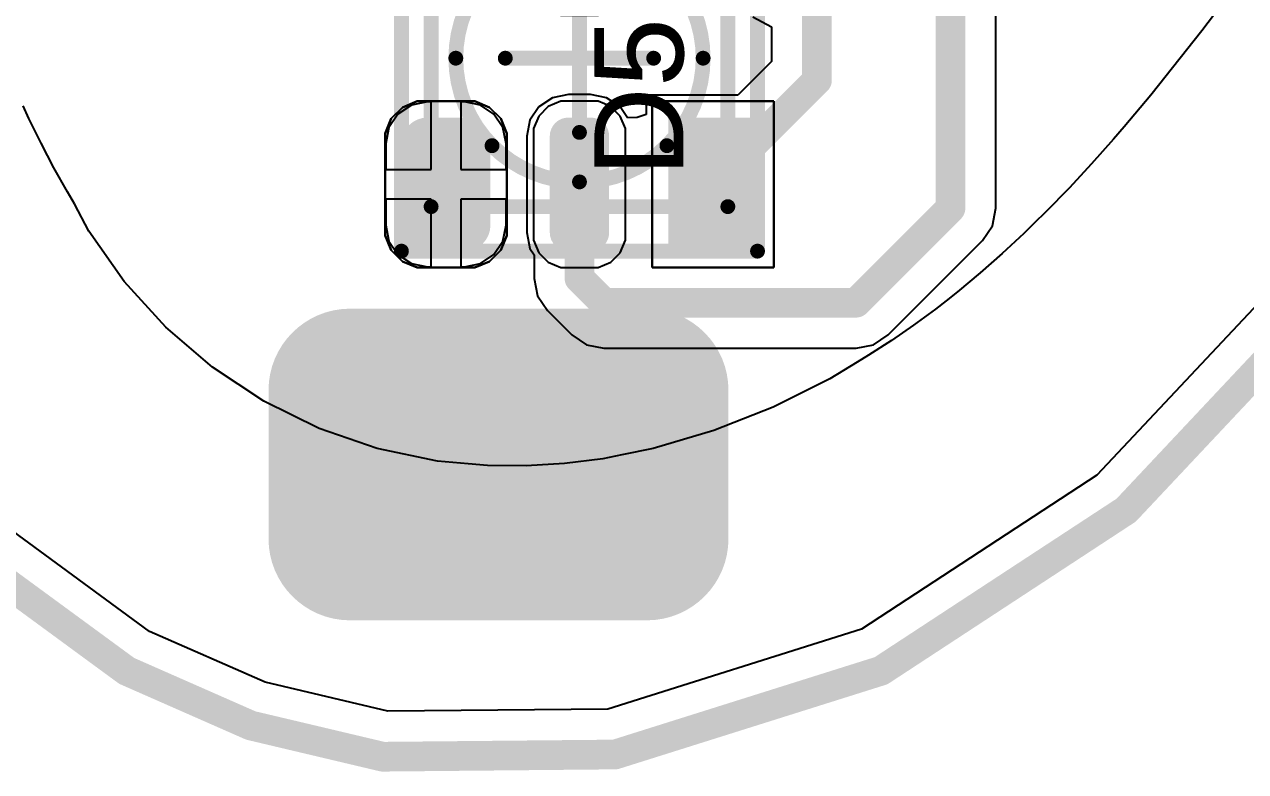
# Model space of a CAD drawing. Header units: inches. Extents: x -30 to 118, y 20 to 51.
# Drawn here: x 24.89 to 33.13, y 20.94 to 25.98 of the extents above; entities that cross this region are included whole.
import ezdxf

# ---------------------------------------------------------------- set-up
doc = ezdxf.new("R2010")
doc.units = ezdxf.units.IN
for name, color, linetype in [('Bottom Layer', 5, 'Continuous'), ('Bottom Solder', 6, 'Continuous'), ('Keep-Out Layer', 6, 'Continuous'), ('Mechanical 1', 6, 'Continuous'), ('Top Component Outline', 56, 'Continuous'), ('Top Courtyard', 56, 'Continuous'), ('Top Layer', 1, 'Continuous'), ('Top Overlay', 2, 'Continuous'), ('Top Paste', 8, 'Continuous'), ('Top Solder', 216, 'Continuous')]:
    doc.layers.add(name, color=color, linetype=linetype)
doc.styles.add('Arial', font='', dxfattribs={"height": 0.2})
doc.styles.get('Arial').set_extended_font_data('Arial')

# ---------------------------------------------------------------- blocks, each defined once
blk = doc.blocks.new('APA_RGB_LED_2020_542')
at = {"layer": 'Top Layer'}
h = blk.add_hatch(color=1, dxfattribs=at)
edge = h.paths.add_edge_path()
edge.add_arc((-1.125, 1.025), 0.125, 90, 180)
edge.add_line((-1.25, 1.025), (-1.25, 0.775))
edge.add_arc((-1.125, 0.775), 0.125, 180, 270)
edge.add_line((-1.125, 0.65), (-0.575, 0.65))
edge.add_arc((-0.575, 0.775), 0.125, 270, 360)
edge.add_line((-0.45, 0.775), (-0.45, 1.025))
edge.add_arc((-0.575, 1.025), 0.125, 0, 90)
edge.add_line((-0.575, 1.15), (-1.125, 1.15))
h = blk.add_hatch(color=1, dxfattribs=at)
edge = h.paths.add_edge_path()
edge.add_arc((0.575, 1.025), 0.125, 90, 180)
edge.add_line((0.45, 1.025), (0.45, 0.775))
edge.add_arc((0.575, 0.775), 0.125, 180, 270)
edge.add_line((0.575, 0.65), (1.125, 0.65))
edge.add_arc((1.125, 0.775), 0.125, 270, 360)
edge.add_line((1.25, 0.775), (1.25, 1.025))
edge.add_arc((1.125, 1.025), 0.125, 0, 90)
edge.add_line((1.125, 1.15), (0.575, 1.15))
h = blk.add_hatch(color=1, dxfattribs=at)
edge = h.paths.add_edge_path()
edge.add_arc((-1.175, 0.075), 0.075, 90, 180)
edge.add_line((-1.25, 0.075), (-1.25, -0.075))
edge.add_arc((-1.175, -0.075), 0.075, 180, 270)
edge.add_line((-1.175, -0.15), (-0.525, -0.15))
edge.add_arc((-0.525, -0.075), 0.075, 270, 360)
edge.add_line((-0.45, -0.075), (-0.45, 0.075))
edge.add_arc((-0.525, 0.075), 0.075, 0, 90)
edge.add_line((-0.525, 0.15), (-1.175, 0.15))
h = blk.add_hatch(color=1, dxfattribs=at)
edge = h.paths.add_edge_path()
edge.add_arc((0.525, 0.075), 0.075, 90, 180)
edge.add_line((0.45, 0.075), (0.45, -0.075))
edge.add_arc((0.525, -0.075), 0.075, 180, 270)
edge.add_line((0.525, -0.15), (1.175, -0.15))
edge.add_arc((1.175, -0.075), 0.075, 270, 360)
edge.add_line((1.25, -0.075), (1.25, 0.075))
edge.add_arc((1.175, 0.075), 0.075, 0, 90)
edge.add_line((1.175, 0.15), (0.525, 0.15))
blk.add_hatch(color=1, dxfattribs=at).paths.add_polyline_path([(-1.25, -0.65), (-0.45, -0.65), (-0.45, -1.15), (-1.25, -1.15)])
h = blk.add_hatch(color=1, dxfattribs=at)
edge = h.paths.add_edge_path()
edge.add_arc((0.575, -0.775), 0.125, 90, 180)
edge.add_line((0.45, -0.775), (0.45, -1.025))
edge.add_arc((0.575, -1.025), 0.125, 180, 270)
edge.add_line((0.575, -1.15), (1.125, -1.15))
edge.add_arc((1.125, -1.025), 0.125, 270, 360)
edge.add_line((1.25, -1.025), (1.25, -0.775))
edge.add_arc((1.125, -0.775), 0.125, 0, 90)
edge.add_line((1.125, -0.65), (0.575, -0.65))
at = {"layer": 'Top Paste'}
h = blk.add_hatch(color=8, dxfattribs=at)
edge = h.paths.add_edge_path()
edge.add_arc((-1.125, 1.025), 0.125, 90, 180)
edge.add_line((-1.25, 1.025), (-1.25, 0.775))
edge.add_arc((-1.125, 0.775), 0.125, 180, 270)
edge.add_line((-1.125, 0.65), (-0.575, 0.65))
edge.add_arc((-0.575, 0.775), 0.125, 270, 360)
edge.add_line((-0.45, 0.775), (-0.45, 1.025))
edge.add_arc((-0.575, 1.025), 0.125, 0, 90)
edge.add_line((-0.575, 1.15), (-1.125, 1.15))
h = blk.add_hatch(color=8, dxfattribs=at)
edge = h.paths.add_edge_path()
edge.add_arc((0.575, 1.025), 0.125, 90, 180)
edge.add_line((0.45, 1.025), (0.45, 0.775))
edge.add_arc((0.575, 0.775), 0.125, 180, 270)
edge.add_line((0.575, 0.65), (1.125, 0.65))
edge.add_arc((1.125, 0.775), 0.125, 270, 360)
edge.add_line((1.25, 0.775), (1.25, 1.025))
edge.add_arc((1.125, 1.025), 0.125, 0, 90)
edge.add_line((1.125, 1.15), (0.575, 1.15))
h = blk.add_hatch(color=8, dxfattribs=at)
edge = h.paths.add_edge_path()
edge.add_arc((-1.175, 0.075), 0.075, 90, 180)
edge.add_line((-1.25, 0.075), (-1.25, -0.075))
edge.add_arc((-1.175, -0.075), 0.075, 180, 270)
edge.add_line((-1.175, -0.15), (-0.525, -0.15))
edge.add_arc((-0.525, -0.075), 0.075, 270, 360)
edge.add_line((-0.45, -0.075), (-0.45, 0.075))
edge.add_arc((-0.525, 0.075), 0.075, 0, 90)
edge.add_line((-0.525, 0.15), (-1.175, 0.15))
h = blk.add_hatch(color=8, dxfattribs=at)
edge = h.paths.add_edge_path()
edge.add_arc((0.525, 0.075), 0.075, 90, 180)
edge.add_line((0.45, 0.075), (0.45, -0.075))
edge.add_arc((0.525, -0.075), 0.075, 180, 270)
edge.add_line((0.525, -0.15), (1.175, -0.15))
edge.add_arc((1.175, -0.075), 0.075, 270, 360)
edge.add_line((1.25, -0.075), (1.25, 0.075))
edge.add_arc((1.175, 0.075), 0.075, 0, 90)
edge.add_line((1.175, 0.15), (0.525, 0.15))
blk.add_hatch(color=8, dxfattribs=at).paths.add_polyline_path([(-1.25, -0.65), (-0.45, -0.65), (-0.45, -1.15), (-1.25, -1.15)])
h = blk.add_hatch(color=8, dxfattribs=at)
edge = h.paths.add_edge_path()
edge.add_arc((0.575, -0.775), 0.125, 90, 180)
edge.add_line((0.45, -0.775), (0.45, -1.025))
edge.add_arc((0.575, -1.025), 0.125, 180, 270)
edge.add_line((0.575, -1.15), (1.125, -1.15))
edge.add_arc((1.125, -1.025), 0.125, 270, 360)
edge.add_line((1.25, -1.025), (1.25, -0.775))
edge.add_arc((1.125, -0.775), 0.125, 0, 90)
edge.add_line((1.125, -0.65), (0.575, -0.65))
at = {"layer": 'Top Solder'}
h = blk.add_hatch(color=216, dxfattribs=at)
edge = h.paths.add_edge_path()
edge.add_arc((-1.125, 1.025), 0.175, 90, 180)
edge.add_line((-1.3, 1.025), (-1.3, 0.775))
edge.add_arc((-1.125, 0.775), 0.175, 180, 270)
edge.add_line((-1.125, 0.6), (-0.575, 0.6))
edge.add_arc((-0.575, 0.775), 0.175, 270, 360)
edge.add_line((-0.4, 0.775), (-0.4, 1.025))
edge.add_arc((-0.575, 1.025), 0.175, 0, 90)
edge.add_line((-0.575, 1.2), (-1.125, 1.2))
h = blk.add_hatch(color=216, dxfattribs=at)
edge = h.paths.add_edge_path()
edge.add_arc((0.575, 1.025), 0.175, 90, 180)
edge.add_line((0.4, 1.025), (0.4, 0.775))
edge.add_arc((0.575, 0.775), 0.175, 180, 270)
edge.add_line((0.575, 0.6), (1.125, 0.6))
edge.add_arc((1.125, 0.775), 0.175, 270, 360)
edge.add_line((1.3, 0.775), (1.3, 1.025))
edge.add_arc((1.125, 1.025), 0.175, 0, 90)
edge.add_line((1.125, 1.2), (0.575, 1.2))
h = blk.add_hatch(color=216, dxfattribs=at)
edge = h.paths.add_edge_path()
edge.add_arc((-1.175, 0.075), 0.125, 90, 180)
edge.add_line((-1.3, 0.075), (-1.3, -0.075))
edge.add_arc((-1.175, -0.075), 0.125, 180, 270)
edge.add_line((-1.175, -0.2), (-0.525, -0.2))
edge.add_arc((-0.525, -0.075), 0.125, 270, 360)
edge.add_line((-0.4, -0.075), (-0.4, 0.075))
edge.add_arc((-0.525, 0.075), 0.125, 0, 90)
edge.add_line((-0.525, 0.2), (-1.175, 0.2))
h = blk.add_hatch(color=216, dxfattribs=at)
edge = h.paths.add_edge_path()
edge.add_arc((0.525, 0.075), 0.125, 90, 180)
edge.add_line((0.4, 0.075), (0.4, -0.075))
edge.add_arc((0.525, -0.075), 0.125, 180, 270)
edge.add_line((0.525, -0.2), (1.175, -0.2))
edge.add_arc((1.175, -0.075), 0.125, 270, 360)
edge.add_line((1.3, -0.075), (1.3, 0.075))
edge.add_arc((1.175, 0.075), 0.125, 0, 90)
edge.add_line((1.175, 0.2), (0.525, 0.2))
blk.add_hatch(color=216, dxfattribs=at).paths.add_polyline_path([(-1.3, -0.6), (-0.4, -0.6), (-0.4, -1.2), (-1.3, -1.2)])
h = blk.add_hatch(color=216, dxfattribs=at)
edge = h.paths.add_edge_path()
edge.add_arc((0.575, -0.775), 0.175, 90, 180)
edge.add_line((0.4, -0.775), (0.4, -1.025))
edge.add_arc((0.575, -1.025), 0.175, 180, 270)
edge.add_line((0.575, -1.2), (1.125, -1.2))
edge.add_arc((1.125, -1.025), 0.175, 270, 360)
edge.add_line((1.3, -1.025), (1.3, -0.775))
edge.add_arc((1.125, -0.775), 0.175, 0, 90)
edge.add_line((1.125, -0.6), (0.575, -0.6))
at = {"layer": 'Top Component Outline'}
for points in [[(-1, 1, 0.1, 0.1, 0), (-1, -1, 0.1, 0.1, 0)], [(-1, 1, 0.1, 0.1, 0), (1, 1, 0.1, 0.1, 0)], [(1, 1, 0.1, 0.1, 0), (1, -1, 0.1, 0.1, 0)], [(-1, -1, 0.1, 0.1, 0), (1, -1, 0.1, 0.1, 0)]]:
    blk.add_lwpolyline(points, format="xyseb", dxfattribs=at)
for points in [[(-1.025, 1, 0.05, 0.05, 1), (-0.975, 1, 0.05, 0.05, 1)], [(-1.025, 1, 0.05, 0.05, 1), (-0.975, 1, 0.05, 0.05, 1)], [(0.975, 1, 0.05, 0.05, 1), (1.025, 1, 0.05, 0.05, 1)], [(0.975, 1, 0.05, 0.05, 1), (1.025, 1, 0.05, 0.05, 1)], [(-1.025, -1, 0.05, 0.05, 1), (-0.975, -1, 0.05, 0.05, 1)], [(-1.025, -1, 0.05, 0.05, 1), (-0.975, -1, 0.05, 0.05, 1)], [(0.975, -1, 0.05, 0.05, 1), (1.025, -1, 0.05, 0.05, 1)], [(0.975, -1, 0.05, 0.05, 1), (1.025, -1, 0.05, 0.05, 1)]]:
    blk.add_lwpolyline(points, format="xyseb", close=True, dxfattribs=at)
at = {"layer": 'Top Courtyard'}
for points in [[(-1.3, 1.2, 0.1, 0.1, 0), (1.3, 1.2, 0.1, 0.1, 0)], [(-1.3, 1.2, 0.1, 0.1, 0), (-1.3, -1.2, 0.1, 0.1, 0)], [(1.3, 1.2, 0.1, 0.1, 0), (1.3, -1.2, 0.1, 0.1, 0)], [(0, 0.5, 0.1, 0.1, 0), (0, -0.5, 0.1, 0.1, 0)], [(-0.5, 0, 0.1, 0.1, 0), (0.5, 0, 0.1, 0.1, 0)], [(-1.3, -1.2, 0.1, 0.1, 0), (1.3, -1.2, 0.1, 0.1, 0)]]:
    blk.add_lwpolyline(points, format="xyseb", dxfattribs=at)
for points in [[(-1.325, 1.2, 0.05, 0.05, 1), (-1.275, 1.2, 0.05, 0.05, 1)], [(-1.325, 1.2, 0.05, 0.05, 1), (-1.275, 1.2, 0.05, 0.05, 1)], [(1.275, 1.2, 0.05, 0.05, 1), (1.325, 1.2, 0.05, 0.05, 1)], [(1.275, 1.2, 0.05, 0.05, 1), (1.325, 1.2, 0.05, 0.05, 1)], [(-0.025, 0.5, 0.05, 0.05, 1), (0.025, 0.5, 0.05, 0.05, 1)], [(-0.525, 0, 0.05, 0.05, 1), (-0.475, 0, 0.05, 0.05, 1)], [(0.475, 0, 0.05, 0.05, 1), (0.525, 0, 0.05, 0.05, 1)], [(-0.025, -0.5, 0.05, 0.05, 1), (0.025, -0.5, 0.05, 0.05, 1)], [(-1.325, -1.2, 0.05, 0.05, 1), (-1.275, -1.2, 0.05, 0.05, 1)], [(-1.325, -1.2, 0.05, 0.05, 1), (-1.275, -1.2, 0.05, 0.05, 1)], [(1.275, -1.2, 0.05, 0.05, 1), (1.325, -1.2, 0.05, 0.05, 1)], [(1.275, -1.2, 0.05, 0.05, 1), (1.325, -1.2, 0.05, 0.05, 1)]]:
    blk.add_lwpolyline(points, format="xyseb", close=True, dxfattribs=at)
at = {"layer": 'Top Overlay'}
for p, q in [((-1.3689, 1.1929), (-1.2929, 1.2689)), ((-1.2929, 1.2689), (-1.1937, 1.31)), ((-1.1937, 1.31), (-1.14, 1.31)), ((-1.14, 1.31), (-1.14, 1.31)), ((-1.14, 1.31), (-0.56, 1.31)), ((-0.56, 1.31), (-0.5063, 1.31)), ((-0.5063, 1.31), (-0.4071, 1.2689)), ((-0.4071, 1.2689), (-0.3311, 1.1929)), ((0.3311, 1.1929), (0.4071, 1.2689)), ((0.4071, 1.2689), (0.5063, 1.31)), ((0.5063, 1.31), (0.56, 1.31)), ((0.56, 1.31), (0.56, 1.31)), ((0.56, 1.31), (1.14, 1.31)), ((1.14, 1.31), (1.1937, 1.31)), ((1.1937, 1.31), (1.2929, 1.2689)), ((1.2929, 1.2689), (1.3689, 1.1929)), ((-1.41, 1.0937), (-1.3689, 1.1929)), ((-0.3311, 1.1929), (-0.29, 1.0937)), ((0.29, 1.0937), (0.3311, 1.1929)), ((1.3689, 1.1929), (1.41, 1.0937)), ((-1.41, 1.04), (-1.41, 1.0937)), ((-0.29, 1.0937), (-0.29, 1.04)), ((0.29, 1.04), (0.29, 1.0937)), ((1.41, 1.0937), (1.41, 1.04)), ((-1.41, 0.76), (-1.41, 1.04)), ((-0.29, 1.04), (-0.29, 1.04)), ((-0.29, 1.04), (-0.29, 0.76)), ((0.29, 0.76), (0.29, 1.04)), ((1.41, 1.04), (1.41, 1.04)), ((1.41, 1.04), (1.41, 0.76)), ((-1.41, 0.76), (-1.41, 0.76)), ((-1.41, 0.7063), (-1.41, 0.76)), ((-0.29, 0.76), (-0.29, 0.7063)), ((0.29, 0.76), (0.29, 0.76)), ((0.29, 0.7063), (0.29, 0.76)), ((1.41, 0.76), (1.41, 0.7063)), ((-1.3689, 0.6071), (-1.41, 0.7063)), ((-0.29, 0.7063), (-0.3311, 0.6071)), ((0.3311, 0.6071), (0.29, 0.7063)), ((1.41, 0.7063), (1.3689, 0.6071)), ((-1.2929, 0.5311), (-1.3689, 0.6071)), ((-0.3311, 0.6071), (-0.4071, 0.5311)), ((0.4071, 0.5311), (0.3311, 0.6071)), ((1.3689, 0.6071), (1.2929, 0.5311)), ((-1.1937, 0.49), (-1.2929, 0.5311)), ((-0.4071, 0.5311), (-0.5063, 0.49)), ((0.5063, 0.49), (0.4071, 0.5311)), ((1.2929, 0.5311), (1.1937, 0.49)), ((-1.14, 0.49), (-1.1937, 0.49)), ((-0.56, 0.49), (-1.14, 0.49)), ((-0.5063, 0.49), (-0.56, 0.49)), ((-0.56, 0.49), (-0.56, 0.49)), ((0.56, 0.49), (0.5063, 0.49)), ((1.14, 0.49), (0.56, 0.49)), ((1.1937, 0.49), (1.14, 0.49)), ((1.14, 0.49), (1.14, 0.49)), ((-1.3103, 0.275), (-1.375, 0.2103)), ((-1.2258, 0.31), (-1.3103, 0.275)), ((-1.18, 0.31), (-1.2258, 0.31)), ((-0.52, 0.31), (-1.18, 0.31)), ((-0.4743, 0.31), (-0.52, 0.31)), ((-0.52, 0.31), (-0.52, 0.31)), ((-0.3897, 0.275), (-0.4743, 0.31)), ((-0.325, 0.2103), (-0.3897, 0.275)), ((0.3897, 0.275), (0.325, 0.2103)), ((0.4742, 0.31), (0.3897, 0.275)), ((0.52, 0.31), (0.4742, 0.31)), ((1.18, 0.31), (0.52, 0.31)), ((1.2258, 0.31), (1.18, 0.31)), ((1.18, 0.31), (1.18, 0.31)), ((1.3103, 0.275), (1.2258, 0.31)), ((1.375, 0.2103), (1.3103, 0.275)), ((-1.375, 0.2103), (-1.41, 0.1258)), ((-0.29, 0.1258), (-0.325, 0.2103)), ((0.325, 0.2103), (0.29, 0.1258)), ((1.41, 0.1258), (1.375, 0.2103)), ((-1.41, 0.1258), (-1.41, 0.08)), ((-0.29, 0.08), (-0.29, 0.1258)), ((0.29, 0.1258), (0.29, 0.08)), ((1.41, 0.08), (1.41, 0.1258)), ((-1.41, 0.08), (-1.41, -0.08)), ((-1.41, 0.08), (-1.41, 0.08)), ((-0.29, -0.08), (-0.29, 0.08)), ((0.29, 0.08), (0.29, -0.08)), ((0.29, 0.08), (0.29, 0.08)), ((1.41, -0.08), (1.41, 0.08)), ((-1.41, -0.08), (-1.41, -0.1257)), ((-0.29, -0.1257), (-0.29, -0.08)), ((-0.29, -0.08), (-0.29, -0.08)), ((0.29, -0.08), (0.29, -0.1257)), ((1.41, -0.1257), (1.41, -0.08)), ((1.41, -0.08), (1.41, -0.08)), ((-1.41, -0.1257), (-1.375, -0.2103)), ((-0.325, -0.2103), (-0.29, -0.1257)), ((0.29, -0.1257), (0.325, -0.2103)), ((1.375, -0.2103), (1.41, -0.1257)), ((-1.375, -0.2103), (-1.3103, -0.275)), ((-0.3897, -0.275), (-0.325, -0.2103)), ((0.325, -0.2103), (0.3897, -0.275)), ((1.3103, -0.275), (1.375, -0.2103)), ((-1.3103, -0.275), (-1.2258, -0.31)), ((-1.2258, -0.31), (-1.18, -0.31)), ((-1.18, -0.31), (-1.18, -0.31)), ((-1.18, -0.31), (-0.52, -0.31)), ((-0.52, -0.31), (-0.4743, -0.31)), ((-0.4743, -0.31), (-0.3897, -0.275)), ((0.3897, -0.275), (0.4742, -0.31)), ((0.4742, -0.31), (0.52, -0.31)), ((0.52, -0.31), (0.52, -0.31)), ((0.52, -0.31), (1.18, -0.31)), ((1.18, -0.31), (1.2258, -0.31)), ((1.2258, -0.31), (1.3103, -0.275)), ((-1.41, -1.31), (-1.41, -0.49)), ((-1.41, -0.49), (-0.29, -0.49)), ((-0.29, -0.49), (-0.29, -1.31)), ((0.4071, -0.5311), (0.5063, -0.49)), ((0.5063, -0.49), (0.56, -0.49)), ((0.56, -0.49), (0.56, -0.49)), ((0.56, -0.49), (1.14, -0.49)), ((1.14, -0.49), (1.1937, -0.49)), ((1.1937, -0.49), (1.2929, -0.5311)), ((0.3311, -0.6071), (0.4071, -0.5311)), ((1.2929, -0.5311), (1.3689, -0.6071)), ((0.29, -0.7063), (0.3311, -0.6071)), ((1.3689, -0.6071), (1.41, -0.7063)), ((0.29, -0.76), (0.29, -0.7063)), ((1.41, -0.7063), (1.41, -0.76)), ((0.29, -1.04), (0.29, -0.76)), ((1.41, -0.76), (1.41, -0.76)), ((1.41, -0.76), (1.41, -1.04)), ((0.29, -1.04), (0.29, -1.04)), ((0.29, -1.0937), (0.29, -1.04)), ((1.41, -1.04), (1.41, -1.0937)), ((0.3311, -1.1929), (0.29, -1.0937)), ((1.41, -1.0937), (1.3689, -1.1929)), ((0.4071, -1.2689), (0.3311, -1.1929)), ((1.3689, -1.1929), (1.2929, -1.2689)), ((-0.29, -1.31), (-1.41, -1.31)), ((0.5063, -1.31), (0.4071, -1.2689)), ((0.56, -1.31), (0.5063, -1.31)), ((1.14, -1.31), (0.56, -1.31)), ((1.1937, -1.31), (1.14, -1.31)), ((1.14, -1.31), (1.14, -1.31)), ((1.2929, -1.2689), (1.1937, -1.31))]:
    blk.add_line(p, q, dxfattribs=at)
at = {"layer": 'Top Courtyard', "style": 'Arial'}
blk.add_text('D5', height=0.6, dxfattribs=at).set_placement((-0.8, -0.7))

msp = doc.modelspace()

# ---------------------------------------------------------------- hatches: boundary and pattern name
at = {"layer": 'Bottom Layer'}
h = msp.add_hatch(color=5, dxfattribs=at)
edge = h.paths.add_edge_path()
edge.add_arc((27.09, 23.51), 0.5, 90, 180)
edge.add_line((26.59, 23.51), (26.59, 22.51))
edge.add_arc((27.09, 22.51), 0.5, 180, 270)
edge.add_line((27.09, 22.01), (29.09, 22.01))
edge.add_arc((29.09, 22.51), 0.5, 270, 360)
edge.add_line((29.59, 22.51), (29.59, 23.51))
edge.add_arc((29.09, 23.51), 0.5, 0, 90)
edge.add_line((29.09, 24.01), (27.09, 24.01))
at = {"layer": 'Bottom Solder'}
h = msp.add_hatch(color=6, dxfattribs=at)
edge = h.paths.add_edge_path()
edge.add_arc((27.09, 23.51), 0.55, 90, 180)
edge.add_line((26.54, 23.51), (26.54, 22.51))
edge.add_arc((27.09, 22.51), 0.55, 180, 270)
edge.add_line((27.09, 21.96), (29.09, 21.96))
edge.add_arc((29.09, 22.51), 0.55, 270, 360)
edge.add_line((29.64, 22.51), (29.64, 23.51))
edge.add_arc((29.09, 23.51), 0.55, 0, 90)
edge.add_line((29.09, 24.06), (27.09, 24.06))

# ---------------------------------------------------------------- linework, layer by layer
at = {"layer": 'Bottom Layer'}
for p, q in [((33.7245, 24.6425), (32.1225, 22.9384)), ((32.1225, 22.9384), (30.5363, 21.8995)), ((25.7381, 21.8858), (24.6823, 22.6598)), ((30.5363, 21.8995), (28.8276, 21.3615)), ((26.5181, 21.5427), (25.7381, 21.8858)), ((27.3437, 21.3472), (26.5181, 21.5427)), ((28.8276, 21.3615), (27.3437, 21.3472))]:
    msp.add_line(p, q, dxfattribs=at)
at = {"layer": 'Keep-Out Layer'}
for points in [[(32.3205, 22.7024, 0.2, 0.2, 0), (33.9613, 24.4479, 0.2, 0.2, 0)], [(30.6685, 21.6204, 0.2, 0.2, 0), (32.3205, 22.7024, 0.2, 0.2, 0)], [(24.4707, 22.4357, 0.2, 0.2, 0), (25.5842, 21.6193, 0.2, 0.2, 0)], [(25.5842, 21.6193, 0.2, 0.2, 0), (26.4205, 21.2514, 0.2, 0.2, 0)], [(28.876, 21.056, 0.2, 0.2, 0), (30.6685, 21.6204, 0.2, 0.2, 0)], [(26.4205, 21.2514, 0.2, 0.2, 0), (27.3095, 21.041, 0.2, 0.2, 0)], [(27.3095, 21.041, 0.2, 0.2, 0), (28.876, 21.056, 0.2, 0.2, 0)]]:
    msp.add_lwpolyline(points, format="xyseb", dxfattribs=at)
for points in [[(32.2705, 22.7024, 0.1, 0.1, 1), (32.3705, 22.7024, 0.1, 0.1, 1)], [(32.2705, 22.7024, 0.1, 0.1, 1), (32.3705, 22.7024, 0.1, 0.1, 1)], [(25.5342, 21.6193, 0.1, 0.1, 1), (25.6342, 21.6193, 0.1, 0.1, 1)], [(25.5342, 21.6193, 0.1, 0.1, 1), (25.6342, 21.6193, 0.1, 0.1, 1)], [(30.6185, 21.6204, 0.1, 0.1, 1), (30.7185, 21.6204, 0.1, 0.1, 1)], [(30.6185, 21.6204, 0.1, 0.1, 1), (30.7185, 21.6204, 0.1, 0.1, 1)], [(26.3705, 21.2514, 0.1, 0.1, 1), (26.4705, 21.2514, 0.1, 0.1, 1)], [(26.3705, 21.2514, 0.1, 0.1, 1), (26.4705, 21.2514, 0.1, 0.1, 1)], [(28.826, 21.056, 0.1, 0.1, 1), (28.926, 21.056, 0.1, 0.1, 1)], [(28.826, 21.056, 0.1, 0.1, 1), (28.926, 21.056, 0.1, 0.1, 1)], [(27.2595, 21.041, 0.1, 0.1, 1), (27.3595, 21.041, 0.1, 0.1, 1)], [(27.2595, 21.041, 0.1, 0.1, 1), (27.3595, 21.041, 0.1, 0.1, 1)]]:
    msp.add_lwpolyline(points, format="xyseb", close=True, dxfattribs=at)
at = {"layer": 'Mechanical 1'}
for points in [[(27.8023, 25.7476, 0.1, 0.1, -0.198911), (28.0464, 26.3369, 0.1, 0.1, 0)], [(29.2252, 26.3369, 0.1, 0.1, -0.198911), (29.4693, 25.7476, 0.1, 0.1, 0)], [(28.0464, 25.1582, 0.1, 0.1, -0.198911), (27.8023, 25.7476, 0.1, 0.1, 0)], [(29.4693, 25.7476, 0.1, 0.1, -0.198911), (29.2252, 25.1582, 0.1, 0.1, 0)], [(28.6358, 24.9141, 0.1, 0.1, -0.198911), (28.0464, 25.1582, 0.1, 0.1, 0)], [(29.2252, 25.1582, 0.1, 0.1, -0.198911), (28.6358, 24.9141, 0.1, 0.1, 0)], [(32.3205, 22.7024, 0.2, 0.2, 0), (33.9613, 24.4479, 0.2, 0.2, 0)], [(30.6685, 21.6204, 0.2, 0.2, 0), (32.3205, 22.7024, 0.2, 0.2, 0)], [(24.4707, 22.4357, 0.2, 0.2, 0), (25.5842, 21.6193, 0.2, 0.2, 0)], [(25.5842, 21.6193, 0.2, 0.2, 0), (26.4205, 21.2514, 0.2, 0.2, 0)], [(28.876, 21.056, 0.2, 0.2, 0), (30.6685, 21.6204, 0.2, 0.2, 0)], [(26.4205, 21.2514, 0.2, 0.2, 0), (27.3095, 21.041, 0.2, 0.2, 0)], [(27.3095, 21.041, 0.2, 0.2, 0), (28.876, 21.056, 0.2, 0.2, 0)]]:
    msp.add_lwpolyline(points, format="xyseb", dxfattribs=at)
for points in [[(27.7773, 25.7476, 0.05, 0.05, 1), (27.8273, 25.7476, 0.05, 0.05, 1)], [(27.7773, 25.7476, 0.05, 0.05, 1), (27.8273, 25.7476, 0.05, 0.05, 1)], [(29.4443, 25.7476, 0.05, 0.05, 1), (29.4943, 25.7476, 0.05, 0.05, 1)], [(29.4443, 25.7476, 0.05, 0.05, 1), (29.4943, 25.7476, 0.05, 0.05, 1)], [(28.0214, 25.1582, 0.05, 0.05, 1), (28.0714, 25.1582, 0.05, 0.05, 1)], [(28.0214, 25.1582, 0.05, 0.05, 1), (28.0714, 25.1582, 0.05, 0.05, 1)], [(29.2002, 25.1582, 0.05, 0.05, 1), (29.2501, 25.1582, 0.05, 0.05, 1)], [(29.2002, 25.1582, 0.05, 0.05, 1), (29.2502, 25.1582, 0.05, 0.05, 1)], [(28.6108, 24.9141, 0.05, 0.05, 1), (28.6608, 24.9141, 0.05, 0.05, 1)], [(28.6108, 24.9141, 0.05, 0.05, 1), (28.6608, 24.9141, 0.05, 0.05, 1)], [(32.2705, 22.7024, 0.1, 0.1, 1), (32.3705, 22.7024, 0.1, 0.1, 1)], [(32.2705, 22.7024, 0.1, 0.1, 1), (32.3705, 22.7024, 0.1, 0.1, 1)], [(25.5342, 21.6193, 0.1, 0.1, 1), (25.6342, 21.6193, 0.1, 0.1, 1)], [(25.5342, 21.6193, 0.1, 0.1, 1), (25.6342, 21.6193, 0.1, 0.1, 1)], [(30.6185, 21.6204, 0.1, 0.1, 1), (30.7185, 21.6204, 0.1, 0.1, 1)], [(30.6185, 21.6204, 0.1, 0.1, 1), (30.7185, 21.6204, 0.1, 0.1, 1)], [(26.3705, 21.2514, 0.1, 0.1, 1), (26.4705, 21.2514, 0.1, 0.1, 1)], [(26.3705, 21.2514, 0.1, 0.1, 1), (26.4705, 21.2514, 0.1, 0.1, 1)], [(28.826, 21.056, 0.1, 0.1, 1), (28.926, 21.056, 0.1, 0.1, 1)], [(28.826, 21.056, 0.1, 0.1, 1), (28.926, 21.056, 0.1, 0.1, 1)], [(27.2595, 21.041, 0.1, 0.1, 1), (27.3595, 21.041, 0.1, 0.1, 1)], [(27.2595, 21.041, 0.1, 0.1, 1), (27.3595, 21.041, 0.1, 0.1, 1)]]:
    msp.add_lwpolyline(points, format="xyseb", close=True, dxfattribs=at)
at = {"layer": 'Top Layer'}
for p, q in [((31.4422, 24.7363), (31.4422, 27.2403)), ((29.8034, 26.027), (29.9304, 25.9591)), ((29.9304, 25.9591), (29.9304, 25.7248)), ((29.9304, 25.7248), (29.7032, 25.4976)), ((27.6108, 25.4529), (27.5035, 25.4316)), ((27.6358, 25.4529), (27.6108, 25.4529)), ((27.6358, 24.9976), (27.6358, 25.4529)), ((27.8608, 25.4529), (27.8358, 25.4529)), ((27.8358, 25.4529), (27.8358, 24.9976)), ((27.9681, 25.4316), (27.8608, 25.4529)), ((28.4535, 25.4816), (28.3625, 25.4208)), ((28.5608, 25.5029), (28.4535, 25.4816)), ((28.7108, 25.5029), (28.5608, 25.5029)), ((28.8181, 25.4816), (28.7108, 25.5029)), ((28.909, 25.4208), (28.8181, 25.4816)), ((29.7032, 25.4976), (29.0858, 25.4976)), ((29.0858, 25.4976), (29.0858, 25.3675)), ((27.4125, 25.3708), (27.3517, 25.2799)), ((27.5035, 25.4316), (27.4125, 25.3708)), ((28.059, 25.3708), (27.9681, 25.4316)), ((28.1198, 25.2799), (28.059, 25.3708)), ((28.3625, 25.4208), (28.3017, 25.3299)), ((28.9588, 25.3464), (28.909, 25.4208)), ((29.0858, 25.3675), (29.0238, 25.3474)), ((27.3517, 25.2799), (27.3304, 25.1726)), ((28.1412, 25.1726), (28.1198, 25.2799)), ((28.3017, 25.3299), (28.2804, 25.2226)), ((29.0238, 25.3474), (28.9588, 25.3464)), ((28.2804, 25.2226), (28.2804, 24.5726)), ((27.3304, 25.1726), (27.3304, 24.9976)), ((28.1412, 24.9976), (28.1412, 25.1726)), ((27.3304, 24.9976), (27.6358, 24.9976)), ((27.8358, 24.9976), (28.1412, 24.9976)), ((27.6358, 24.7976), (27.3304, 24.7976)), ((27.3304, 24.7976), (27.3304, 24.6226)), ((27.6358, 24.3422), (27.6358, 24.7976)), ((28.1412, 24.7976), (27.8358, 24.7976)), ((27.8358, 24.7976), (27.8358, 24.3422)), ((28.1412, 24.6226), (28.1412, 24.7976)), ((31.4189, 24.6192), (31.4422, 24.7363)), ((27.3304, 24.6226), (27.3517, 24.5153)), ((28.1198, 24.5153), (28.1412, 24.6226)), ((31.3526, 24.52), (31.4189, 24.6192)), ((33.7245, 24.6425), (32.1225, 22.9384)), ((28.2804, 24.5726), (28.3017, 24.4653)), ((27.3517, 24.5153), (27.4125, 24.4243)), ((28.059, 24.4243), (28.1198, 24.5153)), ((28.3017, 24.4653), (28.3299, 24.4231)), ((30.7163, 23.8837), (31.3526, 24.52)), ((27.4125, 24.4243), (27.5035, 24.3635)), ((27.5035, 24.3635), (27.6108, 24.3422)), ((27.8608, 24.3422), (27.9681, 24.3635)), ((27.9681, 24.3635), (28.059, 24.4243)), ((28.3299, 24.4231), (28.3299, 24.2642)), ((27.6108, 24.3422), (27.6358, 24.3422)), ((27.8358, 24.3422), (27.8608, 24.3422)), ((28.3299, 24.2642), (28.3299, 24.2642)), ((28.3299, 24.2642), (28.3532, 24.1472)), ((28.3532, 24.1472), (28.4195, 24.0479)), ((28.4195, 24.0479), (28.5837, 23.8837)), ((28.5837, 23.8837), (28.5837, 23.8837)), ((28.5837, 23.8837), (28.6829, 23.8174)), ((30.6171, 23.8174), (30.7163, 23.8837)), ((28.6829, 23.8174), (28.8, 23.7941)), ((28.8, 23.7941), (30.5, 23.7941)), ((30.5, 23.7941), (30.6171, 23.8174)), ((30.5, 23.7941), (30.5, 23.7941)), ((32.1225, 22.9384), (30.5363, 21.8995)), ((25.7381, 21.8858), (24.6823, 22.6598)), ((30.5363, 21.8995), (28.8276, 21.3615)), ((26.5181, 21.5427), (25.7381, 21.8858)), ((27.3437, 21.3472), (26.5181, 21.5427)), ((28.8276, 21.3615), (27.3437, 21.3472))]:
    msp.add_line(p, q, dxfattribs=at)
for points in [[(30.2363, 25.5981, 0.2, 0.2, 0), (30.2363, 27.7148, 0.2, 0.2, 0)], [(31.1363, 24.7363, 0.2, 0.2, 0), (31.1363, 27.7148, 0.2, 0.2, 0)], [(29.8203, 25.1821, 0.2, 0.2, 0), (30.2363, 25.5981, 0.2, 0.2, 0)], [(29.5358, 25.034, 0.2, 0.2, 0), (29.6839, 25.1821, 0.2, 0.2, 0)], [(29.6839, 25.1821, 0.2, 0.2, 0), (29.8203, 25.1821, 0.2, 0.2, 0)], [(29.5358, 24.8976, 0.2, 0.2, 0), (29.5358, 25.034, 0.2, 0.2, 0)], [(28.6358, 24.2642, 0.2, 0.2, 0), (28.6358, 24.8976, 0.2, 0.2, 0)], [(30.5, 24.1, 0.2, 0.2, 0), (31.1363, 24.7363, 0.2, 0.2, 0)], [(28.6358, 24.2642, 0.2, 0.2, 0), (28.8, 24.1, 0.2, 0.2, 0)], [(28.8, 24.1, 0.2, 0.2, 0), (30.5, 24.1, 0.2, 0.2, 0)]]:
    msp.add_lwpolyline(points, format="xyseb", dxfattribs=at)
for points in [[(30.1863, 25.5981, 0.1, 0.1, 1), (30.2863, 25.5981, 0.1, 0.1, 1)], [(30.1863, 25.5981, 0.1, 0.1, 1), (30.2863, 25.5981, 0.1, 0.1, 1)], [(29.6339, 25.1821, 0.1, 0.1, 1), (29.7339, 25.1821, 0.1, 0.1, 1)], [(29.6339, 25.1821, 0.1, 0.1, 1), (29.7339, 25.1821, 0.1, 0.1, 1)], [(29.7703, 25.1821, 0.1, 0.1, 1), (29.8703, 25.1821, 0.1, 0.1, 1)], [(29.7703, 25.1821, 0.1, 0.1, 1), (29.8703, 25.1821, 0.1, 0.1, 1)], [(29.4858, 25.034, 0.1, 0.1, 1), (29.5858, 25.034, 0.1, 0.1, 1)], [(29.4858, 25.034, 0.1, 0.1, 1), (29.5858, 25.034, 0.1, 0.1, 1)], [(28.5858, 24.8976, 0.1, 0.1, 1), (28.6858, 24.8976, 0.1, 0.1, 1)], [(29.4858, 24.8976, 0.1, 0.1, 1), (29.5858, 24.8976, 0.1, 0.1, 1)], [(31.0863, 24.7363, 0.1, 0.1, 1), (31.1863, 24.7363, 0.1, 0.1, 1)], [(31.0863, 24.7363, 0.1, 0.1, 1), (31.1863, 24.7363, 0.1, 0.1, 1)], [(28.5858, 24.2642, 0.1, 0.1, 1), (28.6858, 24.2642, 0.1, 0.1, 1)], [(28.5858, 24.2642, 0.1, 0.1, 1), (28.6858, 24.2642, 0.1, 0.1, 1)], [(28.75, 24.1, 0.1, 0.1, 1), (28.85, 24.1, 0.1, 0.1, 1)], [(28.75, 24.1, 0.1, 0.1, 1), (28.85, 24.1, 0.1, 0.1, 1)], [(30.45, 24.1, 0.1, 0.1, 1), (30.55, 24.1, 0.1, 0.1, 1)], [(30.45, 24.1, 0.1, 0.1, 1), (30.55, 24.1, 0.1, 0.1, 1)]]:
    msp.add_lwpolyline(points, format="xyseb", close=True, dxfattribs=at)
at = {"layer": 'Top Overlay'}
for p, q in [((33.1641, 26.3741), (32.8312, 25.9313)), ((32.8312, 25.9313), (32.4862, 25.4979)), ((27.5421, 25.4576), (27.4428, 25.4165)), ((27.9295, 25.4576), (27.5421, 25.4576)), ((28.0287, 25.4165), (27.9295, 25.4576)), ((28.51, 25.4576), (28.4255, 25.4225)), ((28.7615, 25.4576), (28.51, 25.4576)), ((28.8461, 25.4225), (28.7615, 25.4576)), ((29.9458, 25.4576), (29.1258, 25.4576)), ((29.1258, 25.4576), (29.1258, 24.3376)), ((29.9458, 24.3376), (29.9458, 25.4576)), ((32.4862, 25.4979), (32.3078, 25.286)), ((24.9255, 25.3421), (24.887, 25.4271)), ((27.4428, 25.4165), (27.3669, 25.3405)), ((28.1047, 25.3405), (28.0287, 25.4165)), ((28.3608, 25.3578), (28.3258, 25.2733)), ((28.4255, 25.4225), (28.3608, 25.3578)), ((28.9108, 25.3578), (28.8461, 25.4225)), ((28.9458, 25.2733), (28.9108, 25.3578)), ((25.0071, 25.1743), (24.9255, 25.3421)), ((27.3669, 25.3405), (27.3258, 25.2413)), ((28.1458, 25.2413), (28.1047, 25.3405)), ((28.3258, 25.2733), (28.3258, 25.2276)), ((28.9458, 25.2276), (28.9458, 25.2733)), ((32.3078, 25.286), (32.2355, 25.2013)), ((27.3258, 25.2413), (27.3258, 25.1876)), ((27.3258, 25.1876), (27.3258, 24.6076)), ((28.1458, 25.1876), (28.1458, 25.2413)), ((28.1458, 24.6076), (28.1458, 25.1876)), ((28.3258, 25.2276), (28.3258, 24.5676)), ((28.9458, 24.5676), (28.9458, 25.2276)), ((32.2355, 25.2013), (32.0873, 25.0353)), ((25.0936, 25.009), (25.0071, 25.1743)), ((32.0873, 25.0353), (31.9355, 24.8725)), ((25.1847, 24.8462), (25.0936, 25.009)), ((31.9355, 24.8725), (31.7801, 24.7132)), ((25.2326, 24.7661), (25.1847, 24.8462)), ((25.3296, 24.5827), (25.2326, 24.7661)), ((31.7801, 24.7132), (31.7007, 24.6352)), ((31.7007, 24.6352), (31.6301, 24.5659)), ((31.7007, 24.6352), (31.7007, 24.6352)), ((25.5679, 24.2429), (25.3296, 24.5827)), ((27.3258, 24.6076), (27.3258, 24.5539)), ((27.3258, 24.5539), (27.3669, 24.4546)), ((28.1047, 24.4546), (28.1458, 24.5539)), ((28.1458, 24.5539), (28.1458, 24.6076)), ((28.3258, 24.5676), (28.3258, 24.5218)), ((28.9458, 24.5218), (28.9458, 24.5676)), ((31.6301, 24.5659), (31.4852, 24.4313)), ((27.3669, 24.4546), (27.4428, 24.3787)), ((28.0287, 24.3787), (28.1047, 24.4546)), ((28.3258, 24.5218), (28.3608, 24.4373)), ((28.9108, 24.4373), (28.9458, 24.5218)), ((27.4428, 24.3787), (27.5421, 24.3376)), ((27.9295, 24.3376), (28.0287, 24.3787)), ((28.3608, 24.4373), (28.4255, 24.3726)), ((28.4255, 24.3726), (28.51, 24.3376)), ((28.7615, 24.3376), (28.8461, 24.3726)), ((28.8461, 24.3726), (28.9108, 24.4373)), ((31.4852, 24.4313), (31.3366, 24.3006)), ((27.5421, 24.3376), (27.9295, 24.3376)), ((28.51, 24.3376), (28.7615, 24.3376)), ((29.1258, 24.3376), (29.9458, 24.3376)), ((31.3366, 24.3006), (31.1845, 24.1741)), ((25.8468, 23.9355), (25.5679, 24.2429)), ((31.1845, 24.1741), (31.1068, 24.113)), ((31.035, 24.0566), (30.8881, 23.9484)), ((31.1068, 24.113), (31.035, 24.0566)), ((31.1068, 24.113), (31.1068, 24.113)), ((26.1619, 23.6654), (25.8468, 23.9355)), ((30.8881, 23.9484), (30.738, 23.8448)), ((30.738, 23.8448), (30.5847, 23.7457)), ((30.5847, 23.7457), (30.5066, 23.6986)), ((26.5082, 23.4368), (26.1619, 23.6654)), ((30.5066, 23.6986), (30.324, 23.5869)), ((30.5066, 23.6986), (30.5066, 23.6986)), ((30.324, 23.5869), (29.9407, 23.396)), ((26.8805, 23.2532), (26.5082, 23.4368)), ((29.9407, 23.396), (29.5422, 23.2392)), ((27.2727, 23.1176), (26.8805, 23.2532)), ((29.5422, 23.2392), (29.1317, 23.1176)), ((27.6788, 23.0321), (27.2727, 23.1176)), ((28.7942, 23.0492), (28.5359, 23.016)), ((28.9219, 23.0749), (28.7942, 23.0492)), ((29.1317, 23.1176), (28.9219, 23.0749)), ((27.8856, 23.015), (27.6788, 23.0321)), ((28.0154, 23.0042), (27.8856, 23.015)), ((28.2758, 23.0009), (28.0154, 23.0042)), ((28.5359, 23.016), (28.2758, 23.0009))]:
    msp.add_line(p, q, dxfattribs=at)

# ---------------------------------------------------------------- block references
at = {"rotation": 90}
msp.add_blockref('APA_RGB_LED_2020_542', (28.6358, 25.7476), dxfattribs=at)

doc.saveas('drawing.dxf')
